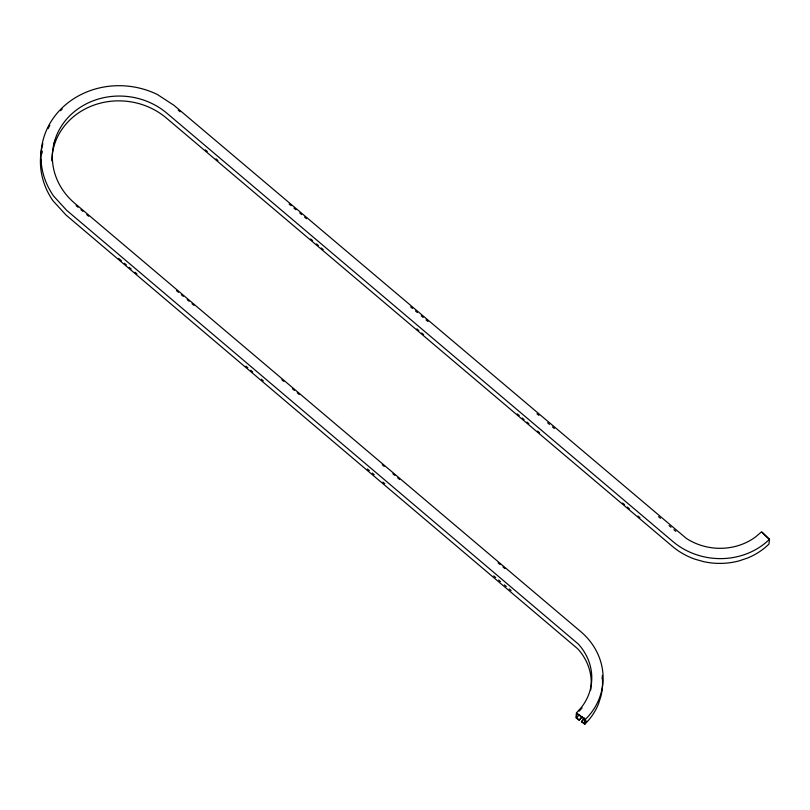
<?xml version="1.0" encoding="UTF-8"?>
<svg xmlns="http://www.w3.org/2000/svg" width="810" height="810" viewBox="0 0 810 810"><rect width="100%" height="100%" fill="white"/><g stroke="black" fill="none" stroke-linecap="round" stroke-linejoin="round"><path stroke-width="1.21" d="M51.82 160.846A68.496 62.076 6.4 0 1 92.978 105.472A68.496 62.076 6.4 0 1 166.283 117.966L672.31 546.294A68.496 62.076 6.4 0 0 695.183 559.264L703.779 561.674A68.496 62.076 6.4 0 0 739.155 560.864L747.488 558.06A68.496 62.076 6.4 0 0 768.963 544.077L769.5 539.288L761.653 531.735L755.74 536.797A57.156 51.799 6.4 0 1 686.313 538.387L173.887 105.259L157.393 94.517A79.917 72.424 6.4 0 0 61.742 108.246A79.917 72.424 6.4 0 0 53.602 196.05L66.562 210.246L578.299 644.051A57.156 51.799 6.4 0 1 581.57 707.181L576.447 712.911L575.91 717.701L579.231 720.171L581.499 717.63M579.231 720.171L576.497 717.812L576.973 713.62L584.709 719.371L584.233 723.573L581.469 721.518L584.557 718.055M602.326 677.555A68.496 62.076 6.4 0 1 601 696.013L598.529 703.779A68.496 62.076 6.4 0 1 584.759 724.282L581.469 721.518M584.759 724.282L585.296 719.482A68.496 62.076 6.4 0 0 580.74 631.608L74.722 203.269A68.496 62.076 6.4 0 1 70.166 115.384A68.496 62.076 6.4 0 1 166.83 113.167L672.847 541.505A68.496 62.076 6.4 0 0 769.5 539.288M579.17 711.15L582.117 707.859M576.497 717.812L579.444 714.521M579.261 719.867L582.289 716.486M581.438 721.811L584.526 718.359M576.447 712.911L585.296 719.482M178.23 110.14L180.164 111.77M289.13 204.009L291.063 205.639M293.959 208.089L295.883 209.719M299.74 212.989L301.664 214.62M304.56 217.07L306.494 218.7M410.64 306.858L412.563 308.499M415.459 310.939L417.393 312.579M421.251 315.839L423.174 317.469M426.07 319.92L427.994 321.56M536.969 413.799L538.893 415.429M547.58 422.779L549.504 424.41M552.4 426.86L554.323 428.49M658.479 516.648L660.403 518.279M669.08 525.629L671.014 527.259M673.9 529.71L675.834 531.34M205.396 149.87L207.319 151.5M216.017 158.861L217.941 160.491M310.655 238.97L312.589 240.61M316.447 243.881L318.381 245.511M321.276 247.961L323.21 249.601M416.887 328.89L418.821 330.531M421.716 332.981L423.64 334.611M517.317 413.91L519.25 415.54M522.146 417.99L524.08 419.631M526.976 422.081L528.91 423.721M537.597 431.072L539.531 432.712M622.586 503.01L624.51 504.65M627.416 507.1L629.34 508.731M638.037 516.091L639.961 517.722M76.11 205.639L78.043 207.279M80.939 209.729L82.873 211.359M86.731 214.63L88.665 216.27M176.54 290.658L178.473 292.288M181.369 294.739L183.303 296.379M187.171 299.649L189.094 301.279M192 303.74L193.924 305.37M281.809 379.758L283.743 381.388M292.43 388.749L294.364 390.39M297.26 392.84L299.194 394.47M382.239 464.778L384.173 466.408M392.87 473.769L394.794 475.399M397.69 477.849L399.624 479.49M498.13 562.869L500.064 564.509M502.959 566.96L504.893 568.59M118.645 258.39L121.54 260.84M124.426 263.28L126.36 264.921M129.256 267.371L131.179 269.001M135.037 272.261L136.971 273.901M245.936 366.14L247.87 367.77M250.756 370.221L252.69 371.851M261.367 379.201L263.291 380.832M367.446 468.99L369.37 470.62M372.266 473.07L374.19 474.7M382.877 482.051L384.801 483.681M493.776 575.92L495.7 577.56M498.595 580L500.519 581.641M504.377 584.901L506.311 586.531M509.196 588.981L511.13 590.622M762.109 532.504L768.973 539.116M586.734 720.991A67.807 61.459 6.4 0 1 585.083 722.733M590.925 688.044A57.156 51.799 6.4 0 1 590.611 690.282M591.047 686.921A57.156 51.799 6.4 0 0 577.763 648.84L66.025 215.045L53.055 200.85A79.917 72.424 6.4 0 1 42.839 143.734M602.296 675.398A67.807 61.459 6.4 0 1 602.367 678.851M41.695 154.082A79.198 71.776 6.4 0 1 41.847 151.561M48.094 128.628A79.198 71.776 6.4 0 1 49.825 125.256M60.537 110.707A79.198 71.776 6.4 0 1 62.228 108.996M41.168 162.04A79.198 71.776 6.4 0 1 41.178 159.529M41.634 153.252A79.198 71.776 6.4 0 1 41.988 150.761M54.017 143.492A69.194 62.714 6.4 0 1 55.232 140.15"/></g></svg>
